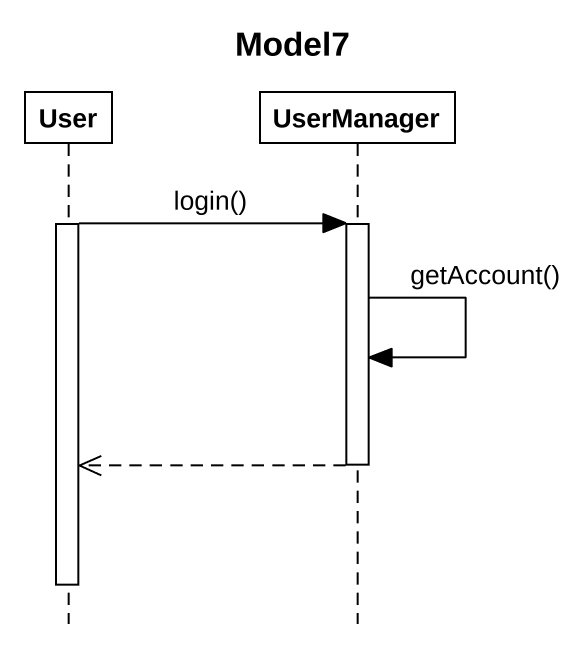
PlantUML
@startuml
title Model7
hide footbox
participant User
participant UserManager

activate User
User -> UserManager : login()
activate UserManager
UserManager -> UserManager : getAccount()
UserManager -->> User
deactivate UserManager
deactivate User
@enduml
